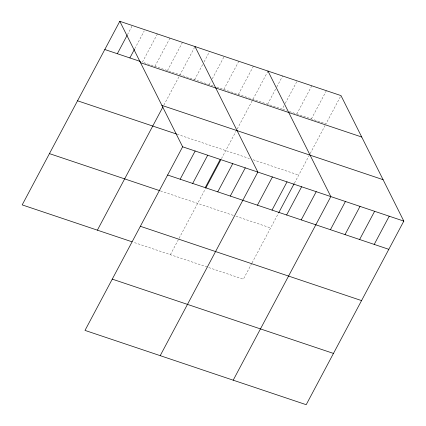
<?xml version="1.0" encoding="UTF-8"?>
<svg xmlns="http://www.w3.org/2000/svg" width="426" height="426" viewBox="0 0 426 426"><rect width="100%" height="100%" fill="white"/><g stroke="black" fill="none" stroke-linecap="round" stroke-linejoin="round"><path stroke-width="0.32" stroke-dasharray="2.13 1.6" d="M127.438 34.724L132.033 26.087M134.77 48.724L144.26 30.874M157.407 33.931L142.401 62.143L213.463 86.015M154.936 66.355L169.942 38.143M167.471 70.567L182.472 42.35M163.898 105.078L195.007 46.562M194.607 79.678L202.872 64.134M204.097 61.829L209.608 51.466M209.203 84.582L211.04 81.132M212.265 78.826L224.204 56.37M223.804 89.487L238.805 61.275M238.4 94.391L253.401 66.179M170.379 254.679L178.744 238.943M179.058 238.363L205.582 188.473M221.461 158.61L235.961 131.341M237.197 129.014L252.07 101.042M253.001 99.295L268.002 71.083M267.597 104.2L276.479 87.5M276.783 86.925L282.598 75.982M284.035 105.648L282.198 109.104L215.897 86.829M285.26 103.342L297.199 80.887M296.794 114.008L311.8 85.791M311.395 118.913L326.396 90.695M251.739 263.465L243.374 279.195L133.274 242.213M252.048 262.885L278.274 213.564M294.457 183.132L308.951 155.863M310.192 153.53L325.065 125.564M340.385 96.75L325.991 123.817L288.887 111.351M282.805 109.306L286.453 110.531M177.072 134.227L249.46 158.541M253.108 159.766L298.727 175.091M160.538 190.939L233.533 215.455M235.967 216.275L270.638 227.921"/><path stroke-width="0.64" d="M119.802 21.3L182.626 146.805L85.003 330.4L306.198 404.7L403.816 221.105L340.997 95.6L119.802 21.3L22.184 204.895L132.06 241.808M117.336 53.724L127.134 35.299M129.871 57.936L134.462 49.299M97.389 230.157L162.966 106.825M180.155 179.229L195.161 151.012M192.69 183.436L207.696 155.224M205.225 187.648L220.226 159.436M205.891 187.898L220.849 159.761M217.761 191.86L232.761 163.643M230.296 196.066L245.296 167.855M160.208 355.662L257.831 172.067L195.007 46.562M257.426 205.183L272.427 176.966M272.028 210.087L287.028 181.87M278.577 212.989L294.148 183.702M286.623 214.992L301.629 186.774M301.225 219.896L316.225 191.679M233.203 380.184L330.826 196.583L268.002 71.083M330.422 229.699L345.422 201.487M345.017 234.604L360.023 206.392M359.619 239.508L374.619 211.296M374.22 244.412L389.22 216.2M104.801 49.512L140.521 61.514M140.532 62.718L361.727 137.018M161.896 105.387L383.086 179.687M77.537 100.792L176.465 134.02M182.626 146.805L403.816 221.105M167.626 175.017L388.816 249.316M49.448 153.621L159.931 190.736M140.362 226.291L361.552 300.591M112.267 279.126L333.462 353.426"/></g></svg>
